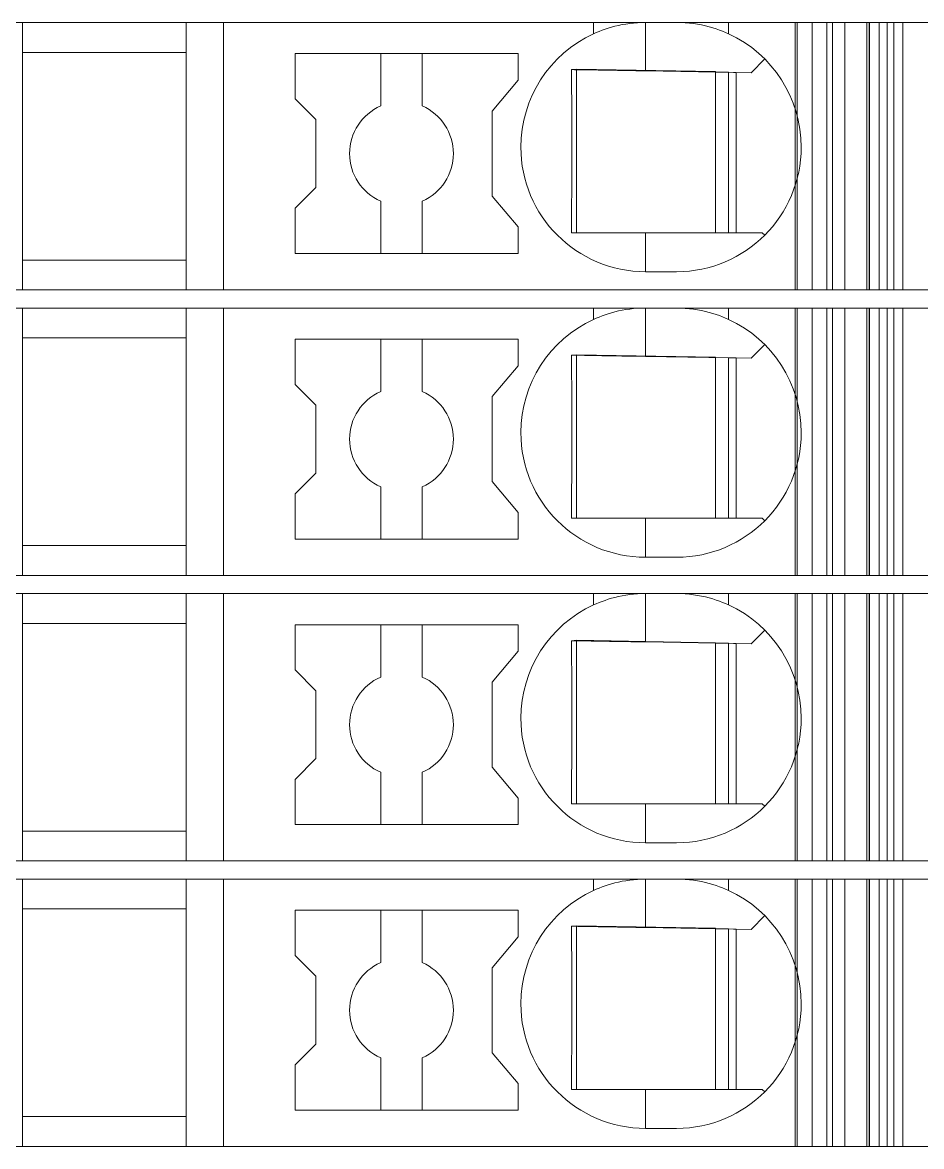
# Model space of a CAD drawing. Header units: millimetres. Extents: x 0 to 2100, y 0 to 1485.
# Drawn here: x 1258.05 to 1275.37, y 271.85 to 293.5 of the extents above; entities that cross this region are included whole.
import ezdxf
from ezdxf.enums import TextEntityAlignment as Align

# ---------------------------------------------------------------- set-up
doc = ezdxf.new("R2010")
doc.units = ezdxf.units.MM
for name, color, linetype, lineweight in [('EPLAN309', 5, 'Continuous', 5), ('EPLAN493', 5, 'Continuous', 5), ('MAIN-1', 7, 'Continuous', 5), ('MAIN-2', 7, 'Continuous', 5)]:
    doc.layers.add(name, color=color, linetype=linetype, lineweight=lineweight)
doc.styles.add('Tahoma', font='')
doc.styles.get('Tahoma').set_extended_font_data('Tahoma')

# ---------------------------------------------------------------- blocks, each defined once
blk = doc.blocks.new('EPLSYM_LibrarySPECIAL_Symbol12_Variant0_Placement8_92')
at = {"layer": 'EPLAN309', "lineweight": 13, "ltscale": 20}
blk.add_lwpolyline([(0, -5.15), (68.15, -5.15), (68.15, 0), (0, 0)], close=True, dxfattribs=at)
at = {"layer": 'EPLAN493', "color": 5, "style": 'Tahoma'}
blk.add_attdef('17_20450', text='', height=2.93475, dxfattribs=at).set_placement((0, -27.293475), align=Align.MIDDLE_RIGHT)
blk = doc.blocks.new('EPLSYM_LibrarySPECIAL_Symbol12_Variant0_Placement8_93')
at = {"layer": 'EPLAN309', "lineweight": 13, "ltscale": 20}
blk.add_lwpolyline([(0, -5.15), (68.15, -5.15), (68.15, 0), (0, 0)], close=True, dxfattribs=at)
at = {"layer": 'EPLAN493', "color": 5, "style": 'Tahoma'}
blk.add_attdef('17_20450', text='', height=2.93475, dxfattribs=at).set_placement((0, -27.293475), align=Align.MIDDLE_RIGHT)
blk = doc.blocks.new('EPLSYM_LibrarySPECIAL_Symbol12_Variant0_Placement8_94')
at = {"layer": 'EPLAN309', "lineweight": 13, "ltscale": 20}
blk.add_lwpolyline([(0, -5.15), (68.15, -5.15), (68.15, 0), (0, 0)], close=True, dxfattribs=at)
at = {"layer": 'EPLAN493', "color": 5, "style": 'Tahoma'}
blk.add_attdef('17_20450', text='', height=2.93475, dxfattribs=at).set_placement((0, -27.293475), align=Align.MIDDLE_RIGHT)
blk = doc.blocks.new('EPLSYM_LibrarySPECIAL_Symbol12_Variant0_Placement8_95')
at = {"layer": 'EPLAN309', "lineweight": 13, "ltscale": 20}
blk.add_lwpolyline([(0, -5.15), (68.15, -5.15), (68.15, 0), (0, 0)], close=True, dxfattribs=at)
at = {"layer": 'EPLAN493', "color": 5, "style": 'Tahoma'}
blk.add_attdef('17_20450', text='', height=2.93475, dxfattribs=at).set_placement((0, -27.293475), align=Align.MIDDLE_RIGHT)

msp = doc.modelspace()

# ---------------------------------------------------------------- linework, layer by layer
at = {"layer": 'MAIN-1'}
for p, q in [((1258.05, 293.5), (1261.2, 293.5)), ((1258.05, 293.5), (1258.05, 288.35)), ((1261.919, 293.5), (1261.2, 293.5)), ((1261.2, 288.35), (1261.2, 293.5)), ((1269.05, 293.5), (1261.919, 293.5)), ((1261.919, 293.5), (1261.919, 288.35)), ((1269.05, 293.5), (1270.05, 293.5)), ((1269.05, 293.282), (1269.05, 293.5)), ((1269.272, 293.37), (1269.213, 293.349)), ((1269.333, 293.39), (1269.272, 293.37)), ((1269.397, 293.409), (1269.333, 293.39)), ((1269.463, 293.427), (1269.397, 293.409)), ((1269.531, 293.443), (1269.463, 293.427)), ((1269.601, 293.458), (1269.531, 293.443)), ((1269.673, 293.47), (1269.601, 293.458)), ((1269.746, 293.481), (1269.673, 293.47)), ((1269.821, 293.489), (1269.746, 293.481)), ((1269.897, 293.495), (1269.821, 293.489)), ((1269.973, 293.499), (1269.897, 293.495)), ((1270.05, 293.5), (1269.973, 293.499)), ((1270.05, 292.568), (1270.05, 293.5)), ((1270.05, 293.5), (1270.65, 293.5)), ((1270.65, 293.5), (1270.732, 293.499)), ((1271.65, 293.5), (1270.65, 293.5)), ((1270.732, 293.499), (1270.814, 293.494)), ((1270.814, 293.494), (1270.896, 293.487)), ((1270.896, 293.487), (1270.975, 293.478)), ((1270.975, 293.478), (1271.053, 293.466)), ((1271.053, 293.466), (1271.13, 293.452)), ((1271.13, 293.452), (1271.204, 293.435)), ((1271.204, 293.435), (1271.275, 293.417)), ((1271.275, 293.417), (1271.345, 293.397)), ((1271.345, 293.397), (1271.411, 293.376)), ((1271.411, 293.376), (1271.475, 293.354)), ((1271.65, 293.5), (1274.704, 293.5)), ((1271.65, 293.282), (1271.65, 293.5)), ((1274.832, 293.5), (1274.704, 293.5)), ((1274.704, 288.35), (1274.704, 293.5)), ((1274.832, 293.5), (1275.367, 293.5)), ((1274.832, 288.35), (1274.832, 293.5)), ((1269.102, 293.305), (1269.05, 293.282)), ((1269.156, 293.327), (1269.102, 293.305)), ((1269.213, 293.349), (1269.156, 293.327)), ((1271.475, 293.354), (1271.536, 293.331)), ((1271.536, 293.331), (1271.594, 293.306)), ((1271.594, 293.306), (1271.65, 293.282)), ((1258.05, 292.925), (1261.2, 292.925)), ((1263.3, 292.9), (1263.3, 292.029)), ((1263.3, 292.9), (1267.6, 292.9)), ((1264.95, 292.9), (1264.95, 291.892)), ((1265.75, 291.892), (1265.75, 292.9)), ((1267.6, 292.389), (1267.6, 292.9)), ((1272.083, 292.533), (1272.347, 292.797)), ((1268.624, 292.592), (1268.625, 292.522)), ((1268.685, 292.591), (1268.624, 292.592)), ((1268.625, 292.522), (1268.625, 292.45)), ((1268.746, 292.59), (1268.685, 292.591)), ((1268.721, 292.591), (1268.721, 289.45)), ((1268.809, 292.589), (1268.746, 292.59)), ((1268.873, 292.588), (1268.809, 292.589)), ((1268.937, 292.587), (1268.873, 292.588)), ((1269.003, 292.586), (1268.937, 292.587)), ((1269.071, 292.585), (1269.003, 292.586)), ((1269.14, 292.584), (1269.071, 292.585)), ((1269.21, 292.582), (1269.14, 292.584)), ((1269.283, 292.581), (1269.21, 292.582)), ((1269.358, 292.58), (1269.283, 292.581)), ((1269.435, 292.579), (1269.358, 292.58)), ((1269.514, 292.577), (1269.435, 292.579)), ((1269.597, 292.576), (1269.514, 292.577)), ((1269.682, 292.575), (1269.597, 292.576)), ((1269.771, 292.573), (1269.682, 292.575)), ((1269.862, 292.571), (1269.771, 292.573)), ((1269.955, 292.57), (1269.862, 292.571)), ((1270.05, 292.568), (1269.955, 292.57)), ((1270.05, 292.568), (1272.083, 292.533)), ((1271.4, 292.545), (1271.4, 289.45)), ((1271.65, 289.45), (1271.65, 292.54)), ((1271.8, 292.538), (1271.8, 289.45)), ((1267.1, 291.793), (1267.6, 292.389)), ((1268.625, 292.45), (1268.626, 292.377)), ((1268.626, 292.377), (1268.627, 292.303)), ((1268.627, 292.303), (1268.628, 292.227)), ((1268.628, 292.227), (1268.628, 292.149)), ((1268.628, 292.149), (1268.629, 292.07)), ((1268.629, 292.07), (1268.63, 291.988)), ((1263.7, 291.629), (1263.3, 292.029)), ((1268.63, 291.988), (1268.63, 291.904)), ((1268.63, 291.904), (1268.631, 291.817)), ((1263.7, 291.629), (1263.7, 290.321)), ((1267.1, 291.793), (1267.1, 290.157)), ((1268.631, 291.817), (1268.631, 291.726)), ((1268.631, 291.726), (1268.632, 291.632)), ((1268.632, 291.632), (1268.633, 291.534)), ((1268.633, 291.534), (1268.633, 291.431)), ((1268.633, 291.431), (1268.633, 291.324)), ((1268.633, 291.324), (1268.633, 291.213)), ((1268.633, 291.213), (1268.634, 291.1)), ((1268.634, 291.1), (1268.633, 290.979)), ((1268.633, 290.979), (1268.633, 290.861)), ((1268.633, 290.861), (1268.633, 290.747)), ((1268.633, 290.747), (1268.632, 290.638)), ((1268.632, 290.638), (1268.632, 290.534)), ((1268.631, 290.339), (1268.63, 290.248)), ((1268.632, 290.534), (1268.631, 290.434)), ((1268.631, 290.434), (1268.631, 290.339)), ((1263.7, 290.321), (1263.3, 289.921)), ((1267.1, 290.157), (1267.6, 289.561)), ((1268.629, 290.159), (1268.628, 290.073)), ((1268.63, 290.248), (1268.629, 290.159)), ((1263.3, 289.921), (1263.3, 289.05)), ((1264.95, 290.058), (1264.95, 289.05)), ((1265.75, 290.058), (1265.75, 289.05)), ((1268.627, 289.908), (1268.626, 289.829)), ((1268.628, 289.99), (1268.627, 289.908)), ((1268.628, 290.073), (1268.628, 289.99)), ((1268.625, 289.75), (1268.624, 289.674)), ((1268.626, 289.829), (1268.625, 289.75)), ((1267.6, 289.05), (1267.6, 289.561)), ((1268.623, 289.524), (1268.622, 289.45)), ((1268.624, 289.598), (1268.623, 289.524)), ((1268.624, 289.674), (1268.624, 289.598)), ((1268.622, 289.45), (1268.683, 289.45)), ((1268.683, 289.45), (1268.746, 289.45)), ((1268.746, 289.45), (1268.809, 289.45)), ((1268.809, 289.45), (1268.873, 289.45)), ((1268.873, 289.45), (1268.939, 289.45)), ((1268.939, 289.45), (1269.005, 289.45)), ((1269.005, 289.45), (1269.074, 289.45)), ((1269.074, 289.45), (1269.144, 289.45)), ((1269.144, 289.45), (1269.215, 289.45)), ((1269.215, 289.45), (1269.289, 289.45)), ((1269.289, 289.45), (1269.364, 289.45)), ((1269.364, 289.45), (1269.442, 289.45)), ((1269.442, 289.45), (1269.522, 289.45)), ((1269.522, 289.45), (1269.605, 289.45)), ((1269.605, 289.45), (1269.69, 289.45)), ((1269.69, 289.45), (1269.778, 289.45)), ((1269.778, 289.45), (1269.867, 289.45)), ((1269.867, 289.45), (1269.958, 289.45)), ((1269.958, 289.45), (1270.05, 289.45)), ((1270.05, 289.45), (1272.3, 289.45)), ((1270.05, 289.45), (1270.05, 288.7)), ((1272.347, 289.403), (1272.3, 289.45)), ((1267.6, 289.05), (1263.3, 289.05)), ((1258.05, 288.925), (1261.2, 288.925)), ((1270.65, 288.7), (1270.05, 288.7)), ((1258.05, 288.35), (1261.2, 288.35)), ((1261.919, 288.35), (1261.2, 288.35)), ((1261.919, 288.35), (1274.704, 288.35)), ((1273.544, 288.35), (1273.544, 288.35)), ((1273.65, 288.35), (1273.65, 288.35)), ((1274.832, 288.35), (1274.704, 288.35)), ((1274.832, 288.35), (1275.367, 288.35)), ((1258.05, 288), (1261.2, 288)), ((1258.05, 288), (1258.05, 282.85)), ((1261.919, 288), (1261.2, 288)), ((1261.2, 282.85), (1261.2, 288)), ((1269.05, 288), (1261.919, 288)), ((1261.919, 288), (1261.919, 282.85)), ((1269.05, 288), (1270.05, 288)), ((1269.05, 287.782), (1269.05, 288)), ((1269.601, 287.958), (1269.531, 287.943)), ((1269.673, 287.97), (1269.601, 287.958)), ((1269.746, 287.981), (1269.673, 287.97)), ((1269.821, 287.989), (1269.746, 287.981)), ((1269.897, 287.995), (1269.821, 287.989)), ((1269.973, 287.999), (1269.897, 287.995)), ((1270.05, 288), (1269.973, 287.999)), ((1270.05, 287.068), (1270.05, 288)), ((1270.05, 288), (1270.65, 288)), ((1270.65, 288), (1270.732, 287.999)), ((1271.65, 288), (1270.65, 288)), ((1270.732, 287.999), (1270.814, 287.994)), ((1270.814, 287.994), (1270.896, 287.987)), ((1270.896, 287.987), (1270.975, 287.978)), ((1270.975, 287.978), (1271.053, 287.966)), ((1271.053, 287.966), (1271.13, 287.952)), ((1271.13, 287.952), (1271.204, 287.935)), ((1271.65, 288), (1274.704, 288)), ((1271.65, 287.782), (1271.65, 288)), ((1274.832, 288), (1274.704, 288)), ((1274.704, 282.85), (1274.704, 288)), ((1274.832, 288), (1275.367, 288)), ((1274.832, 282.85), (1274.832, 288)), ((1269.102, 287.805), (1269.05, 287.782)), ((1269.156, 287.827), (1269.102, 287.805)), ((1269.213, 287.849), (1269.156, 287.827)), ((1269.272, 287.87), (1269.213, 287.849)), ((1269.333, 287.89), (1269.272, 287.87)), ((1269.397, 287.909), (1269.333, 287.89)), ((1269.463, 287.927), (1269.397, 287.909)), ((1269.531, 287.943), (1269.463, 287.927)), ((1271.204, 287.935), (1271.275, 287.917)), ((1271.275, 287.917), (1271.345, 287.897)), ((1271.345, 287.897), (1271.411, 287.876)), ((1271.411, 287.876), (1271.475, 287.854)), ((1271.475, 287.854), (1271.536, 287.831)), ((1271.536, 287.831), (1271.594, 287.806)), ((1271.594, 287.806), (1271.65, 287.782)), ((1258.05, 287.425), (1261.2, 287.425)), ((1263.3, 287.4), (1263.3, 286.529)), ((1263.3, 287.4), (1267.6, 287.4)), ((1264.95, 287.4), (1264.95, 286.392)), ((1265.75, 286.392), (1265.75, 287.4)), ((1267.6, 286.889), (1267.6, 287.4)), ((1272.083, 287.033), (1272.347, 287.297)), ((1268.624, 287.092), (1268.625, 287.022)), ((1268.685, 287.091), (1268.624, 287.092)), ((1268.746, 287.09), (1268.685, 287.091)), ((1268.721, 287.091), (1268.721, 283.95)), ((1268.809, 287.089), (1268.746, 287.09)), ((1268.873, 287.088), (1268.809, 287.089)), ((1268.937, 287.087), (1268.873, 287.088)), ((1269.003, 287.086), (1268.937, 287.087)), ((1269.071, 287.085), (1269.003, 287.086)), ((1269.14, 287.084), (1269.071, 287.085)), ((1269.21, 287.082), (1269.14, 287.084)), ((1269.283, 287.081), (1269.21, 287.082)), ((1269.358, 287.08), (1269.283, 287.081)), ((1269.435, 287.079), (1269.358, 287.08)), ((1267.1, 286.293), (1267.6, 286.889)), ((1268.625, 287.022), (1268.625, 286.95)), ((1268.625, 286.95), (1268.626, 286.877)), ((1268.626, 286.877), (1268.627, 286.803)), ((1269.514, 287.077), (1269.435, 287.079)), ((1269.597, 287.076), (1269.514, 287.077)), ((1269.682, 287.075), (1269.597, 287.076)), ((1269.771, 287.073), (1269.682, 287.075)), ((1269.862, 287.071), (1269.771, 287.073)), ((1269.955, 287.07), (1269.862, 287.071)), ((1270.05, 287.068), (1269.955, 287.07)), ((1270.05, 287.068), (1272.083, 287.033)), ((1271.4, 287.045), (1271.4, 283.95)), ((1271.65, 283.95), (1271.65, 287.04)), ((1271.8, 287.038), (1271.8, 283.95)), ((1268.627, 286.803), (1268.628, 286.727)), ((1268.628, 286.727), (1268.628, 286.649)), ((1268.628, 286.649), (1268.629, 286.57)), ((1263.7, 286.129), (1263.3, 286.529)), ((1268.629, 286.57), (1268.63, 286.488)), ((1268.63, 286.488), (1268.63, 286.404)), ((1267.1, 286.293), (1267.1, 284.657)), ((1268.63, 286.404), (1268.631, 286.317)), ((1268.631, 286.317), (1268.631, 286.226)), ((1268.631, 286.226), (1268.632, 286.132)), ((1263.7, 286.129), (1263.7, 284.821)), ((1268.632, 286.132), (1268.633, 286.034)), ((1268.633, 286.034), (1268.633, 285.931)), ((1268.633, 285.931), (1268.633, 285.824)), ((1268.633, 285.824), (1268.633, 285.713)), ((1268.633, 285.713), (1268.634, 285.6)), ((1268.634, 285.6), (1268.633, 285.479)), ((1268.633, 285.479), (1268.633, 285.361)), ((1268.633, 285.361), (1268.633, 285.247)), ((1268.633, 285.247), (1268.632, 285.138)), ((1268.632, 285.138), (1268.632, 285.034)), ((1268.632, 285.034), (1268.631, 284.934)), ((1268.631, 284.934), (1268.631, 284.839)), ((1263.7, 284.821), (1263.3, 284.421)), ((1268.63, 284.748), (1268.629, 284.659)), ((1268.631, 284.839), (1268.63, 284.748)), ((1264.95, 284.558), (1264.95, 283.55)), ((1265.75, 284.558), (1265.75, 283.55)), ((1267.1, 284.657), (1267.6, 284.061)), ((1268.628, 284.49), (1268.627, 284.408)), ((1268.629, 284.659), (1268.628, 284.573)), ((1268.628, 284.573), (1268.628, 284.49)), ((1263.3, 284.421), (1263.3, 283.55)), ((1268.626, 284.329), (1268.625, 284.25)), ((1268.627, 284.408), (1268.626, 284.329)), ((1267.6, 283.55), (1267.6, 284.061)), ((1268.624, 284.098), (1268.623, 284.024)), ((1268.625, 284.25), (1268.624, 284.174)), ((1268.624, 284.174), (1268.624, 284.098)), ((1268.623, 284.024), (1268.622, 283.95)), ((1268.622, 283.95), (1268.683, 283.95)), ((1268.683, 283.95), (1268.746, 283.95)), ((1268.746, 283.95), (1268.809, 283.95)), ((1268.809, 283.95), (1268.873, 283.95)), ((1268.873, 283.95), (1268.939, 283.95)), ((1268.939, 283.95), (1269.005, 283.95)), ((1269.005, 283.95), (1269.074, 283.95)), ((1269.074, 283.95), (1269.144, 283.95)), ((1269.144, 283.95), (1269.215, 283.95)), ((1269.215, 283.95), (1269.289, 283.95)), ((1269.289, 283.95), (1269.364, 283.95)), ((1269.364, 283.95), (1269.442, 283.95)), ((1269.442, 283.95), (1269.522, 283.95)), ((1269.522, 283.95), (1269.605, 283.95)), ((1269.605, 283.95), (1269.69, 283.95)), ((1269.69, 283.95), (1269.778, 283.95)), ((1269.778, 283.95), (1269.867, 283.95)), ((1269.867, 283.95), (1269.958, 283.95)), ((1269.958, 283.95), (1270.05, 283.95)), ((1270.05, 283.95), (1272.3, 283.95)), ((1270.05, 283.95), (1270.05, 283.2)), ((1272.347, 283.903), (1272.3, 283.95)), ((1258.05, 283.425), (1261.2, 283.425)), ((1267.6, 283.55), (1263.3, 283.55)), ((1270.65, 283.2), (1270.05, 283.2)), ((1258.05, 282.85), (1261.2, 282.85)), ((1261.919, 282.85), (1261.2, 282.85)), ((1261.919, 282.85), (1274.704, 282.85)), ((1273.544, 282.85), (1273.544, 282.85)), ((1273.65, 282.85), (1273.65, 282.85)), ((1274.832, 282.85), (1274.704, 282.85)), ((1274.832, 282.85), (1275.367, 282.85)), ((1258.05, 282.5), (1261.2, 282.5)), ((1258.05, 282.5), (1258.05, 277.35)), ((1261.919, 282.5), (1261.2, 282.5)), ((1261.2, 277.35), (1261.2, 282.5)), ((1269.05, 282.5), (1261.919, 282.5)), ((1261.919, 282.5), (1261.919, 277.35)), ((1269.05, 282.5), (1270.05, 282.5)), ((1269.05, 282.282), (1269.05, 282.5)), ((1269.156, 282.327), (1269.102, 282.305)), ((1269.213, 282.349), (1269.156, 282.327)), ((1269.272, 282.37), (1269.213, 282.349)), ((1269.333, 282.39), (1269.272, 282.37)), ((1269.397, 282.409), (1269.333, 282.39)), ((1269.463, 282.427), (1269.397, 282.409)), ((1269.531, 282.443), (1269.463, 282.427)), ((1269.601, 282.458), (1269.531, 282.443)), ((1269.673, 282.47), (1269.601, 282.458)), ((1269.746, 282.481), (1269.673, 282.47)), ((1269.821, 282.489), (1269.746, 282.481)), ((1269.897, 282.495), (1269.821, 282.489)), ((1269.973, 282.499), (1269.897, 282.495)), ((1270.05, 282.5), (1269.973, 282.499)), ((1270.05, 281.568), (1270.05, 282.5)), ((1270.05, 282.5), (1270.65, 282.5)), ((1270.65, 282.5), (1270.732, 282.499)), ((1271.65, 282.5), (1270.65, 282.5)), ((1270.732, 282.499), (1270.814, 282.494)), ((1270.814, 282.494), (1270.896, 282.487)), ((1270.896, 282.487), (1270.975, 282.478)), ((1270.975, 282.478), (1271.053, 282.466)), ((1271.053, 282.466), (1271.13, 282.452)), ((1271.13, 282.452), (1271.204, 282.435)), ((1271.204, 282.435), (1271.275, 282.417)), ((1271.275, 282.417), (1271.345, 282.397)), ((1271.345, 282.397), (1271.411, 282.376)), ((1271.411, 282.376), (1271.475, 282.354)), ((1271.475, 282.354), (1271.536, 282.331)), ((1271.536, 282.331), (1271.594, 282.306)), ((1271.65, 282.5), (1274.704, 282.5)), ((1271.65, 282.282), (1271.65, 282.5)), ((1274.832, 282.5), (1274.704, 282.5)), ((1274.704, 277.35), (1274.704, 282.5)), ((1274.832, 282.5), (1275.367, 282.5)), ((1274.832, 277.35), (1274.832, 282.5)), ((1269.102, 282.305), (1269.05, 282.282)), ((1271.594, 282.306), (1271.65, 282.282)), ((1258.05, 281.925), (1261.2, 281.925)), ((1263.3, 281.9), (1263.3, 281.029)), ((1263.3, 281.9), (1267.6, 281.9)), ((1264.95, 281.9), (1264.95, 280.892)), ((1265.75, 280.892), (1265.75, 281.9)), ((1267.6, 281.389), (1267.6, 281.9)), ((1272.083, 281.533), (1272.347, 281.797)), ((1268.624, 281.592), (1268.625, 281.522)), ((1268.685, 281.591), (1268.624, 281.592)), ((1268.625, 281.522), (1268.625, 281.45)), ((1268.746, 281.59), (1268.685, 281.591)), ((1268.721, 281.591), (1268.721, 278.45)), ((1268.809, 281.589), (1268.746, 281.59)), ((1268.873, 281.588), (1268.809, 281.589)), ((1268.937, 281.587), (1268.873, 281.588)), ((1269.003, 281.586), (1268.937, 281.587)), ((1269.071, 281.585), (1269.003, 281.586)), ((1269.14, 281.584), (1269.071, 281.585)), ((1269.21, 281.582), (1269.14, 281.584)), ((1269.283, 281.581), (1269.21, 281.582)), ((1269.358, 281.58), (1269.283, 281.581)), ((1269.435, 281.579), (1269.358, 281.58)), ((1269.514, 281.577), (1269.435, 281.579)), ((1269.597, 281.576), (1269.514, 281.577)), ((1269.682, 281.575), (1269.597, 281.576)), ((1269.771, 281.573), (1269.682, 281.575)), ((1269.862, 281.571), (1269.771, 281.573)), ((1269.955, 281.57), (1269.862, 281.571)), ((1270.05, 281.568), (1269.955, 281.57)), ((1270.05, 281.568), (1272.083, 281.533)), ((1271.4, 281.545), (1271.4, 278.45)), ((1271.65, 278.45), (1271.65, 281.54)), ((1271.8, 281.538), (1271.8, 278.45)), ((1267.1, 280.793), (1267.6, 281.389)), ((1268.625, 281.45), (1268.626, 281.377)), ((1268.626, 281.377), (1268.627, 281.303)), ((1268.627, 281.303), (1268.628, 281.227)), ((1263.7, 280.629), (1263.3, 281.029)), ((1268.628, 281.227), (1268.628, 281.149)), ((1268.628, 281.149), (1268.629, 281.07)), ((1268.629, 281.07), (1268.63, 280.988)), ((1268.63, 280.988), (1268.63, 280.904)), ((1268.63, 280.904), (1268.631, 280.817)), ((1268.631, 280.817), (1268.631, 280.726)), ((1263.7, 280.629), (1263.7, 279.321)), ((1267.1, 280.793), (1267.1, 279.157)), ((1268.631, 280.726), (1268.632, 280.632)), ((1268.632, 280.632), (1268.633, 280.534)), ((1268.633, 280.534), (1268.633, 280.431)), ((1268.633, 280.431), (1268.633, 280.324)), ((1268.633, 280.324), (1268.633, 280.213)), ((1268.633, 280.213), (1268.634, 280.1)), ((1268.634, 280.1), (1268.633, 279.979)), ((1268.633, 279.979), (1268.633, 279.861)), ((1268.633, 279.747), (1268.632, 279.638)), ((1268.633, 279.861), (1268.633, 279.747)), ((1268.632, 279.534), (1268.631, 279.434)), ((1268.632, 279.638), (1268.632, 279.534)), ((1263.7, 279.321), (1263.3, 278.921)), ((1268.631, 279.339), (1268.63, 279.248)), ((1268.631, 279.434), (1268.631, 279.339)), ((1267.1, 279.157), (1267.6, 278.561)), ((1268.629, 279.159), (1268.628, 279.073)), ((1268.628, 279.073), (1268.628, 278.99)), ((1268.63, 279.248), (1268.629, 279.159)), ((1263.3, 278.921), (1263.3, 278.05)), ((1264.95, 279.058), (1264.95, 278.05)), ((1265.75, 279.058), (1265.75, 278.05)), ((1268.627, 278.908), (1268.626, 278.829)), ((1268.628, 278.99), (1268.627, 278.908)), ((1268.625, 278.75), (1268.624, 278.674)), ((1268.624, 278.674), (1268.624, 278.598)), ((1268.626, 278.829), (1268.625, 278.75)), ((1267.6, 278.05), (1267.6, 278.561)), ((1268.623, 278.524), (1268.622, 278.45)), ((1268.622, 278.45), (1268.683, 278.45)), ((1268.624, 278.598), (1268.623, 278.524)), ((1268.683, 278.45), (1268.746, 278.45)), ((1268.746, 278.45), (1268.809, 278.45)), ((1268.809, 278.45), (1268.873, 278.45)), ((1268.873, 278.45), (1268.939, 278.45)), ((1268.939, 278.45), (1269.005, 278.45)), ((1269.005, 278.45), (1269.074, 278.45)), ((1269.074, 278.45), (1269.144, 278.45)), ((1269.144, 278.45), (1269.215, 278.45)), ((1269.215, 278.45), (1269.289, 278.45)), ((1269.289, 278.45), (1269.364, 278.45)), ((1269.364, 278.45), (1269.442, 278.45)), ((1269.442, 278.45), (1269.522, 278.45)), ((1269.522, 278.45), (1269.605, 278.45)), ((1269.605, 278.45), (1269.69, 278.45)), ((1269.69, 278.45), (1269.778, 278.45)), ((1269.778, 278.45), (1269.867, 278.45)), ((1269.867, 278.45), (1269.958, 278.45)), ((1269.958, 278.45), (1270.05, 278.45)), ((1270.05, 278.45), (1272.3, 278.45)), ((1270.05, 278.45), (1270.05, 277.7)), ((1272.347, 278.403), (1272.3, 278.45)), ((1267.6, 278.05), (1263.3, 278.05)), ((1258.05, 277.925), (1261.2, 277.925)), ((1270.65, 277.7), (1270.05, 277.7)), ((1258.05, 277.35), (1261.2, 277.35)), ((1261.919, 277.35), (1261.2, 277.35)), ((1261.919, 277.35), (1274.704, 277.35)), ((1273.544, 277.35), (1273.544, 277.35)), ((1273.65, 277.35), (1273.65, 277.35)), ((1274.832, 277.35), (1274.704, 277.35)), ((1274.832, 277.35), (1275.367, 277.35)), ((1258.05, 277), (1261.2, 277)), ((1258.05, 277), (1258.05, 271.85)), ((1261.919, 277), (1261.2, 277)), ((1261.2, 271.85), (1261.2, 277)), ((1269.05, 277), (1261.919, 277)), ((1261.919, 277), (1261.919, 271.85)), ((1269.05, 277), (1270.05, 277)), ((1269.05, 276.782), (1269.05, 277)), ((1269.397, 276.909), (1269.333, 276.89)), ((1269.463, 276.927), (1269.397, 276.909)), ((1269.531, 276.943), (1269.463, 276.927)), ((1269.601, 276.958), (1269.531, 276.943)), ((1269.673, 276.97), (1269.601, 276.958)), ((1269.746, 276.981), (1269.673, 276.97)), ((1269.821, 276.989), (1269.746, 276.981)), ((1269.897, 276.995), (1269.821, 276.989)), ((1269.973, 276.999), (1269.897, 276.995)), ((1270.05, 277), (1269.973, 276.999)), ((1270.05, 276.068), (1270.05, 277)), ((1270.05, 277), (1270.65, 277)), ((1270.65, 277), (1270.732, 276.999)), ((1271.65, 277), (1270.65, 277)), ((1270.732, 276.999), (1270.814, 276.994)), ((1270.814, 276.994), (1270.896, 276.987)), ((1270.896, 276.987), (1270.975, 276.978)), ((1270.975, 276.978), (1271.053, 276.966)), ((1271.053, 276.966), (1271.13, 276.952)), ((1271.13, 276.952), (1271.204, 276.935)), ((1271.204, 276.935), (1271.275, 276.917)), ((1271.275, 276.917), (1271.345, 276.897)), ((1271.65, 277), (1274.704, 277)), ((1271.65, 276.782), (1271.65, 277)), ((1274.832, 277), (1274.704, 277)), ((1274.704, 271.85), (1274.704, 277)), ((1274.832, 277), (1275.367, 277)), ((1274.832, 271.85), (1274.832, 277)), ((1269.102, 276.805), (1269.05, 276.782)), ((1269.156, 276.827), (1269.102, 276.805)), ((1269.213, 276.849), (1269.156, 276.827)), ((1269.272, 276.87), (1269.213, 276.849)), ((1269.333, 276.89), (1269.272, 276.87)), ((1271.345, 276.897), (1271.411, 276.876)), ((1271.411, 276.876), (1271.475, 276.854)), ((1271.475, 276.854), (1271.536, 276.831)), ((1271.536, 276.831), (1271.594, 276.806)), ((1271.594, 276.806), (1271.65, 276.782)), ((1258.05, 276.425), (1261.2, 276.425)), ((1263.3, 276.4), (1263.3, 275.529)), ((1263.3, 276.4), (1267.6, 276.4)), ((1264.95, 276.4), (1264.95, 275.392)), ((1265.75, 275.392), (1265.75, 276.4)), ((1267.6, 275.889), (1267.6, 276.4)), ((1272.083, 276.033), (1272.347, 276.297)), ((1268.624, 276.092), (1268.625, 276.022)), ((1268.685, 276.091), (1268.624, 276.092)), ((1268.746, 276.09), (1268.685, 276.091)), ((1268.721, 276.091), (1268.721, 272.95)), ((1268.809, 276.089), (1268.746, 276.09)), ((1268.873, 276.088), (1268.809, 276.089)), ((1268.937, 276.087), (1268.873, 276.088)), ((1269.003, 276.086), (1268.937, 276.087)), ((1269.071, 276.085), (1269.003, 276.086)), ((1269.14, 276.084), (1269.071, 276.085)), ((1269.21, 276.082), (1269.14, 276.084)), ((1269.283, 276.081), (1269.21, 276.082)), ((1269.358, 276.08), (1269.283, 276.081)), ((1269.435, 276.079), (1269.358, 276.08)), ((1269.514, 276.077), (1269.435, 276.079)), ((1269.597, 276.076), (1269.514, 276.077)), ((1269.682, 276.075), (1269.597, 276.076)), ((1269.771, 276.073), (1269.682, 276.075)), ((1269.862, 276.071), (1269.771, 276.073)), ((1269.955, 276.07), (1269.862, 276.071)), ((1270.05, 276.068), (1269.955, 276.07)), ((1270.05, 276.068), (1272.083, 276.033)), ((1271.4, 276.045), (1271.4, 272.95)), ((1271.65, 272.95), (1271.65, 276.04)), ((1271.8, 276.038), (1271.8, 272.95)), ((1267.1, 275.293), (1267.6, 275.889)), ((1268.625, 276.022), (1268.625, 275.95)), ((1268.625, 275.95), (1268.626, 275.877)), ((1268.626, 275.877), (1268.627, 275.803)), ((1268.627, 275.803), (1268.628, 275.727)), ((1268.628, 275.727), (1268.628, 275.649)), ((1268.628, 275.649), (1268.629, 275.57)), ((1263.7, 275.129), (1263.3, 275.529)), ((1268.629, 275.57), (1268.63, 275.488)), ((1268.63, 275.488), (1268.63, 275.404)), ((1268.63, 275.404), (1268.631, 275.317)), ((1267.1, 275.293), (1267.1, 273.657)), ((1268.631, 275.317), (1268.631, 275.226)), ((1268.631, 275.226), (1268.632, 275.132)), ((1263.7, 275.129), (1263.7, 273.821)), ((1268.632, 275.132), (1268.633, 275.034)), ((1268.633, 275.034), (1268.633, 274.931)), ((1268.633, 274.931), (1268.633, 274.824)), ((1268.633, 274.824), (1268.633, 274.713)), ((1268.633, 274.713), (1268.634, 274.6)), ((1268.634, 274.6), (1268.633, 274.479)), ((1268.633, 274.479), (1268.633, 274.361)), ((1268.633, 274.361), (1268.633, 274.247)), ((1268.633, 274.247), (1268.632, 274.138)), ((1268.632, 274.138), (1268.632, 274.034)), ((1268.632, 274.034), (1268.631, 273.934)), ((1268.631, 273.934), (1268.631, 273.839)), ((1263.7, 273.821), (1263.3, 273.421)), ((1267.1, 273.657), (1267.6, 273.061)), ((1268.629, 273.659), (1268.628, 273.573)), ((1268.63, 273.748), (1268.629, 273.659)), ((1268.631, 273.839), (1268.63, 273.748)), ((1264.95, 273.558), (1264.95, 272.55)), ((1265.75, 273.558), (1265.75, 272.55)), ((1268.628, 273.49), (1268.627, 273.408)), ((1268.628, 273.573), (1268.628, 273.49)), ((1263.3, 273.421), (1263.3, 272.55)), ((1268.625, 273.25), (1268.624, 273.174)), ((1268.626, 273.329), (1268.625, 273.25)), ((1268.627, 273.408), (1268.626, 273.329)), ((1267.6, 272.55), (1267.6, 273.061)), ((1268.623, 273.024), (1268.622, 272.95)), ((1268.624, 273.098), (1268.623, 273.024)), ((1268.624, 273.174), (1268.624, 273.098)), ((1268.622, 272.95), (1268.683, 272.95)), ((1268.683, 272.95), (1268.746, 272.95)), ((1268.746, 272.95), (1268.809, 272.95)), ((1268.809, 272.95), (1268.873, 272.95)), ((1268.873, 272.95), (1268.939, 272.95)), ((1268.939, 272.95), (1269.005, 272.95)), ((1269.005, 272.95), (1269.074, 272.95)), ((1269.074, 272.95), (1269.144, 272.95)), ((1269.144, 272.95), (1269.215, 272.95)), ((1269.215, 272.95), (1269.289, 272.95)), ((1269.289, 272.95), (1269.364, 272.95)), ((1269.364, 272.95), (1269.442, 272.95)), ((1269.442, 272.95), (1269.522, 272.95)), ((1269.522, 272.95), (1269.605, 272.95)), ((1269.605, 272.95), (1269.69, 272.95)), ((1269.69, 272.95), (1269.778, 272.95)), ((1269.778, 272.95), (1269.867, 272.95)), ((1269.867, 272.95), (1269.958, 272.95)), ((1269.958, 272.95), (1270.05, 272.95)), ((1270.05, 272.95), (1272.3, 272.95)), ((1270.05, 272.95), (1270.05, 272.2)), ((1272.347, 272.903), (1272.3, 272.95)), ((1258.05, 272.425), (1261.2, 272.425)), ((1267.6, 272.55), (1263.3, 272.55)), ((1270.65, 272.2), (1270.05, 272.2)), ((1258.05, 271.85), (1261.2, 271.85)), ((1261.919, 271.85), (1261.2, 271.85)), ((1261.919, 271.85), (1274.704, 271.85)), ((1273.544, 271.85), (1273.544, 271.85)), ((1273.65, 271.85), (1273.65, 271.85)), ((1274.832, 271.85), (1274.704, 271.85)), ((1274.832, 271.85), (1275.367, 271.85))]:
    msp.add_line(p, q, dxfattribs=at)
for centre, radius, start, end in [((1270.05, 291.1), 2.4, 114.6244, 180), ((1270.65, 291.1), 2.4, 0, 65.3756), ((1265.35, 290.975), 1, 113.5782, 180), ((1265.35, 290.975), 1, 0, 66.4218), ((1270.05, 291.1), 2.4, 180, 270), ((1270.65, 291.1), 2.4, 270, 0), ((1265.35, 290.975), 1, 180, 246.4218), ((1265.35, 290.975), 1, 293.5782, 0), ((1270.05, 285.6), 2.4, 114.6244, 180), ((1270.65, 285.6), 2.4, 0, 65.3756), ((1265.35, 285.475), 1, 113.5782, 180), ((1265.35, 285.475), 1, 0, 66.4218), ((1270.05, 285.6), 2.4, 180, 270), ((1270.65, 285.6), 2.4, 270, 0), ((1265.35, 285.475), 1, 180, 246.4218), ((1265.35, 285.475), 1, 293.5782, 0), ((1270.05, 280.1), 2.4, 114.6244, 180), ((1270.65, 280.1), 2.4, 0, 65.3756), ((1265.35, 279.975), 1, 113.5782, 180), ((1265.35, 279.975), 1, 0, 66.4218), ((1265.35, 279.975), 1, 180, 246.4218), ((1265.35, 279.975), 1, 293.5782, 0), ((1270.05, 280.1), 2.4, 180, 270), ((1270.65, 280.1), 2.4, 270, 0), ((1270.05, 274.6), 2.4, 114.6244, 180), ((1270.65, 274.6), 2.4, 0, 65.3756), ((1265.35, 274.475), 1, 113.5782, 180), ((1265.35, 274.475), 1, 0, 66.4218), ((1270.05, 274.6), 2.4, 180, 270), ((1270.65, 274.6), 2.4, 270, 0), ((1265.35, 274.475), 1, 180, 246.4218), ((1265.35, 274.475), 1, 293.5782, 0)]:
    msp.add_arc(centre, radius, start, end, dxfattribs=at)
at = {"layer": 'MAIN-2'}
for p, q in [((1272.931, 288.35), (1272.931, 293.5)), ((1272.971, 293.5), (1272.971, 288.35)), ((1273.262, 293.5), (1273.262, 288.35)), ((1273.544, 288.35), (1273.544, 293.5)), ((1273.65, 288.35), (1273.65, 293.5)), ((1273.891, 293.5), (1273.891, 288.35)), ((1274.316, 293.5), (1274.316, 288.35)), ((1274.361, 293.5), (1274.361, 288.35)), ((1274.363, 288.35), (1274.363, 293.5)), ((1274.55, 293.5), (1274.55, 288.35)), ((1275.008, 288.35), (1275.008, 293.5)), ((1268.721, 292.6), (1268.624, 292.592)), ((1268.721, 292.6), (1268.721, 292.591)), ((1271.4, 292.553), (1268.721, 292.6)), ((1271.4, 292.548), (1271.4, 292.553)), ((1271.65, 292.543), (1271.4, 292.548)), ((1271.4, 292.548), (1271.4, 292.545)), ((1271.65, 292.543), (1271.65, 292.542)), ((1271.8, 292.539), (1271.65, 292.542)), ((1271.65, 292.54), (1271.65, 292.542)), ((1271.8, 292.538), (1271.8, 292.539)), ((1271.8, 292.538), (1272.083, 292.533)), ((1271.8, 292.538), (1271.8, 292.538)), ((1271.4, 289.45), (1271.4, 289.45)), ((1271.65, 289.45), (1271.65, 289.45)), ((1272.347, 289.403), (1272.347, 289.403)), ((1272.931, 282.85), (1272.931, 288)), ((1272.971, 288), (1272.971, 282.85)), ((1273.262, 288), (1273.262, 282.85)), ((1273.544, 282.85), (1273.544, 288)), ((1273.65, 282.85), (1273.65, 288)), ((1273.891, 288), (1273.891, 282.85)), ((1274.316, 288), (1274.316, 282.85)), ((1274.361, 288), (1274.361, 282.85)), ((1274.363, 282.85), (1274.363, 288)), ((1274.55, 288), (1274.55, 282.85)), ((1275.008, 282.85), (1275.008, 288)), ((1268.721, 287.1), (1268.624, 287.092)), ((1268.721, 287.1), (1268.721, 287.091)), ((1271.4, 287.053), (1268.721, 287.1)), ((1271.4, 287.048), (1271.4, 287.053)), ((1271.65, 287.043), (1271.4, 287.048)), ((1271.4, 287.048), (1271.4, 287.045)), ((1271.65, 287.043), (1271.65, 287.042)), ((1271.8, 287.039), (1271.65, 287.042)), ((1271.65, 287.04), (1271.65, 287.042)), ((1271.8, 287.038), (1271.8, 287.039)), ((1271.8, 287.038), (1272.083, 287.033)), ((1271.8, 287.038), (1271.8, 287.038)), ((1271.4, 283.95), (1271.4, 283.95)), ((1271.65, 283.95), (1271.65, 283.95)), ((1272.347, 283.903), (1272.347, 283.903)), ((1272.931, 277.35), (1272.931, 282.5)), ((1272.971, 282.5), (1272.971, 277.35)), ((1273.262, 282.5), (1273.262, 277.35)), ((1273.544, 277.35), (1273.544, 282.5)), ((1273.65, 277.35), (1273.65, 282.5)), ((1273.891, 282.5), (1273.891, 277.35)), ((1274.316, 282.5), (1274.316, 277.35)), ((1274.361, 282.5), (1274.361, 277.35)), ((1274.363, 277.35), (1274.363, 282.5)), ((1274.55, 282.5), (1274.55, 277.35)), ((1275.008, 277.35), (1275.008, 282.5)), ((1268.721, 281.6), (1268.624, 281.592)), ((1268.721, 281.6), (1268.721, 281.591)), ((1271.4, 281.553), (1268.721, 281.6)), ((1271.4, 281.548), (1271.4, 281.553)), ((1271.65, 281.543), (1271.4, 281.548)), ((1271.4, 281.548), (1271.4, 281.545)), ((1271.65, 281.543), (1271.65, 281.542)), ((1271.8, 281.539), (1271.65, 281.542)), ((1271.65, 281.54), (1271.65, 281.542)), ((1271.8, 281.538), (1271.8, 281.539)), ((1271.8, 281.538), (1272.083, 281.533)), ((1271.8, 281.538), (1271.8, 281.538)), ((1271.4, 278.45), (1271.4, 278.45)), ((1271.65, 278.45), (1271.65, 278.45)), ((1272.347, 278.403), (1272.347, 278.403)), ((1272.931, 271.85), (1272.931, 277)), ((1272.971, 277), (1272.971, 271.85)), ((1273.262, 277), (1273.262, 271.85)), ((1273.544, 271.85), (1273.544, 277)), ((1273.65, 271.85), (1273.65, 277)), ((1273.891, 277), (1273.891, 271.85)), ((1274.316, 277), (1274.316, 271.85)), ((1274.361, 277), (1274.361, 271.85)), ((1274.363, 271.85), (1274.363, 277)), ((1274.55, 277), (1274.55, 271.85)), ((1275.008, 271.85), (1275.008, 277)), ((1268.721, 276.1), (1268.624, 276.092)), ((1268.721, 276.1), (1268.721, 276.091)), ((1271.4, 276.053), (1268.721, 276.1)), ((1271.4, 276.048), (1271.4, 276.053)), ((1271.65, 276.043), (1271.4, 276.048)), ((1271.4, 276.048), (1271.4, 276.045)), ((1271.65, 276.043), (1271.65, 276.042)), ((1271.8, 276.039), (1271.65, 276.042)), ((1271.65, 276.04), (1271.65, 276.042)), ((1271.8, 276.038), (1271.8, 276.039)), ((1271.8, 276.038), (1272.083, 276.033)), ((1271.8, 276.038), (1271.8, 276.038)), ((1271.4, 272.95), (1271.4, 272.95)), ((1271.65, 272.95), (1271.65, 272.95)), ((1272.347, 272.903), (1272.347, 272.903))]:
    msp.add_line(p, q, dxfattribs=at)

# ---------------------------------------------------------------- block references
for name, p in [('EPLSYM_LibrarySPECIAL_Symbol12_Variant0_Placement8_92', (1222, 293.5)), ('EPLSYM_LibrarySPECIAL_Symbol12_Variant0_Placement8_93', (1222, 288)), ('EPLSYM_LibrarySPECIAL_Symbol12_Variant0_Placement8_94', (1222, 282.5)), ('EPLSYM_LibrarySPECIAL_Symbol12_Variant0_Placement8_95', (1222, 277))]:
    msp.add_blockref(name, p)

doc.saveas('drawing.dxf')
